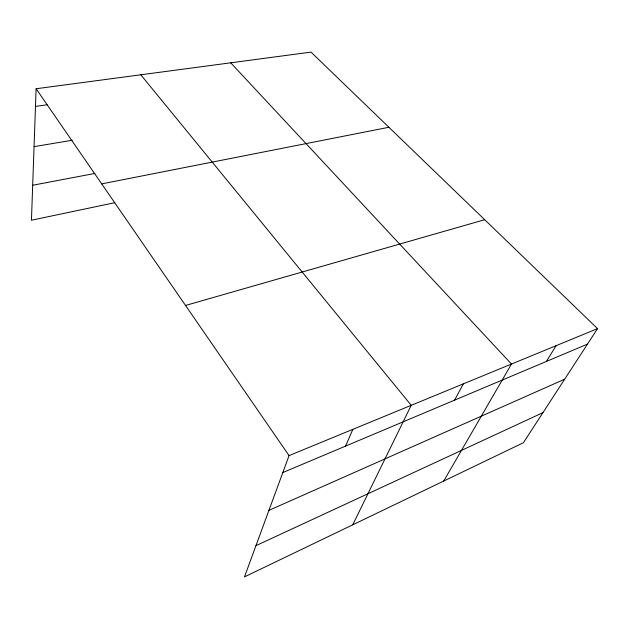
<?xml version="1.0" encoding="UTF-8"?>
<svg xmlns="http://www.w3.org/2000/svg" width="629" height="629" viewBox="0 0 629 629"><rect width="100%" height="100%" fill="white"/><g stroke="black" fill="none" stroke-linecap="round" stroke-linejoin="round"><path stroke-width="0.94" d="M597.55 328.621L289.057 455.6L244.477 576.887L523.407 442.722L597.55 328.621L311.009 52.113L36.112 88.744L31.45 220.229L114.816 202.687M345.596 446.087L352.853 429.34M352.743 524.806L411.232 405.312L140.802 74.796M454.602 400.138L463.337 383.863M443.72 481.051L511.479 364.049L230.725 62.814M546.381 361.447L556.091 345.691M255.948 545.665L542.961 412.632M268.929 510.355L564.685 379.201M282.83 472.552L587.478 344.126M185.531 305.458L484.684 219.71M101.709 183.888L388.895 127.278M32.692 185.248L94.932 173.431M34.06 146.643L72.193 140.267M35.483 106.427L47.104 104.76M36.112 88.744L289.057 455.6"/></g></svg>
